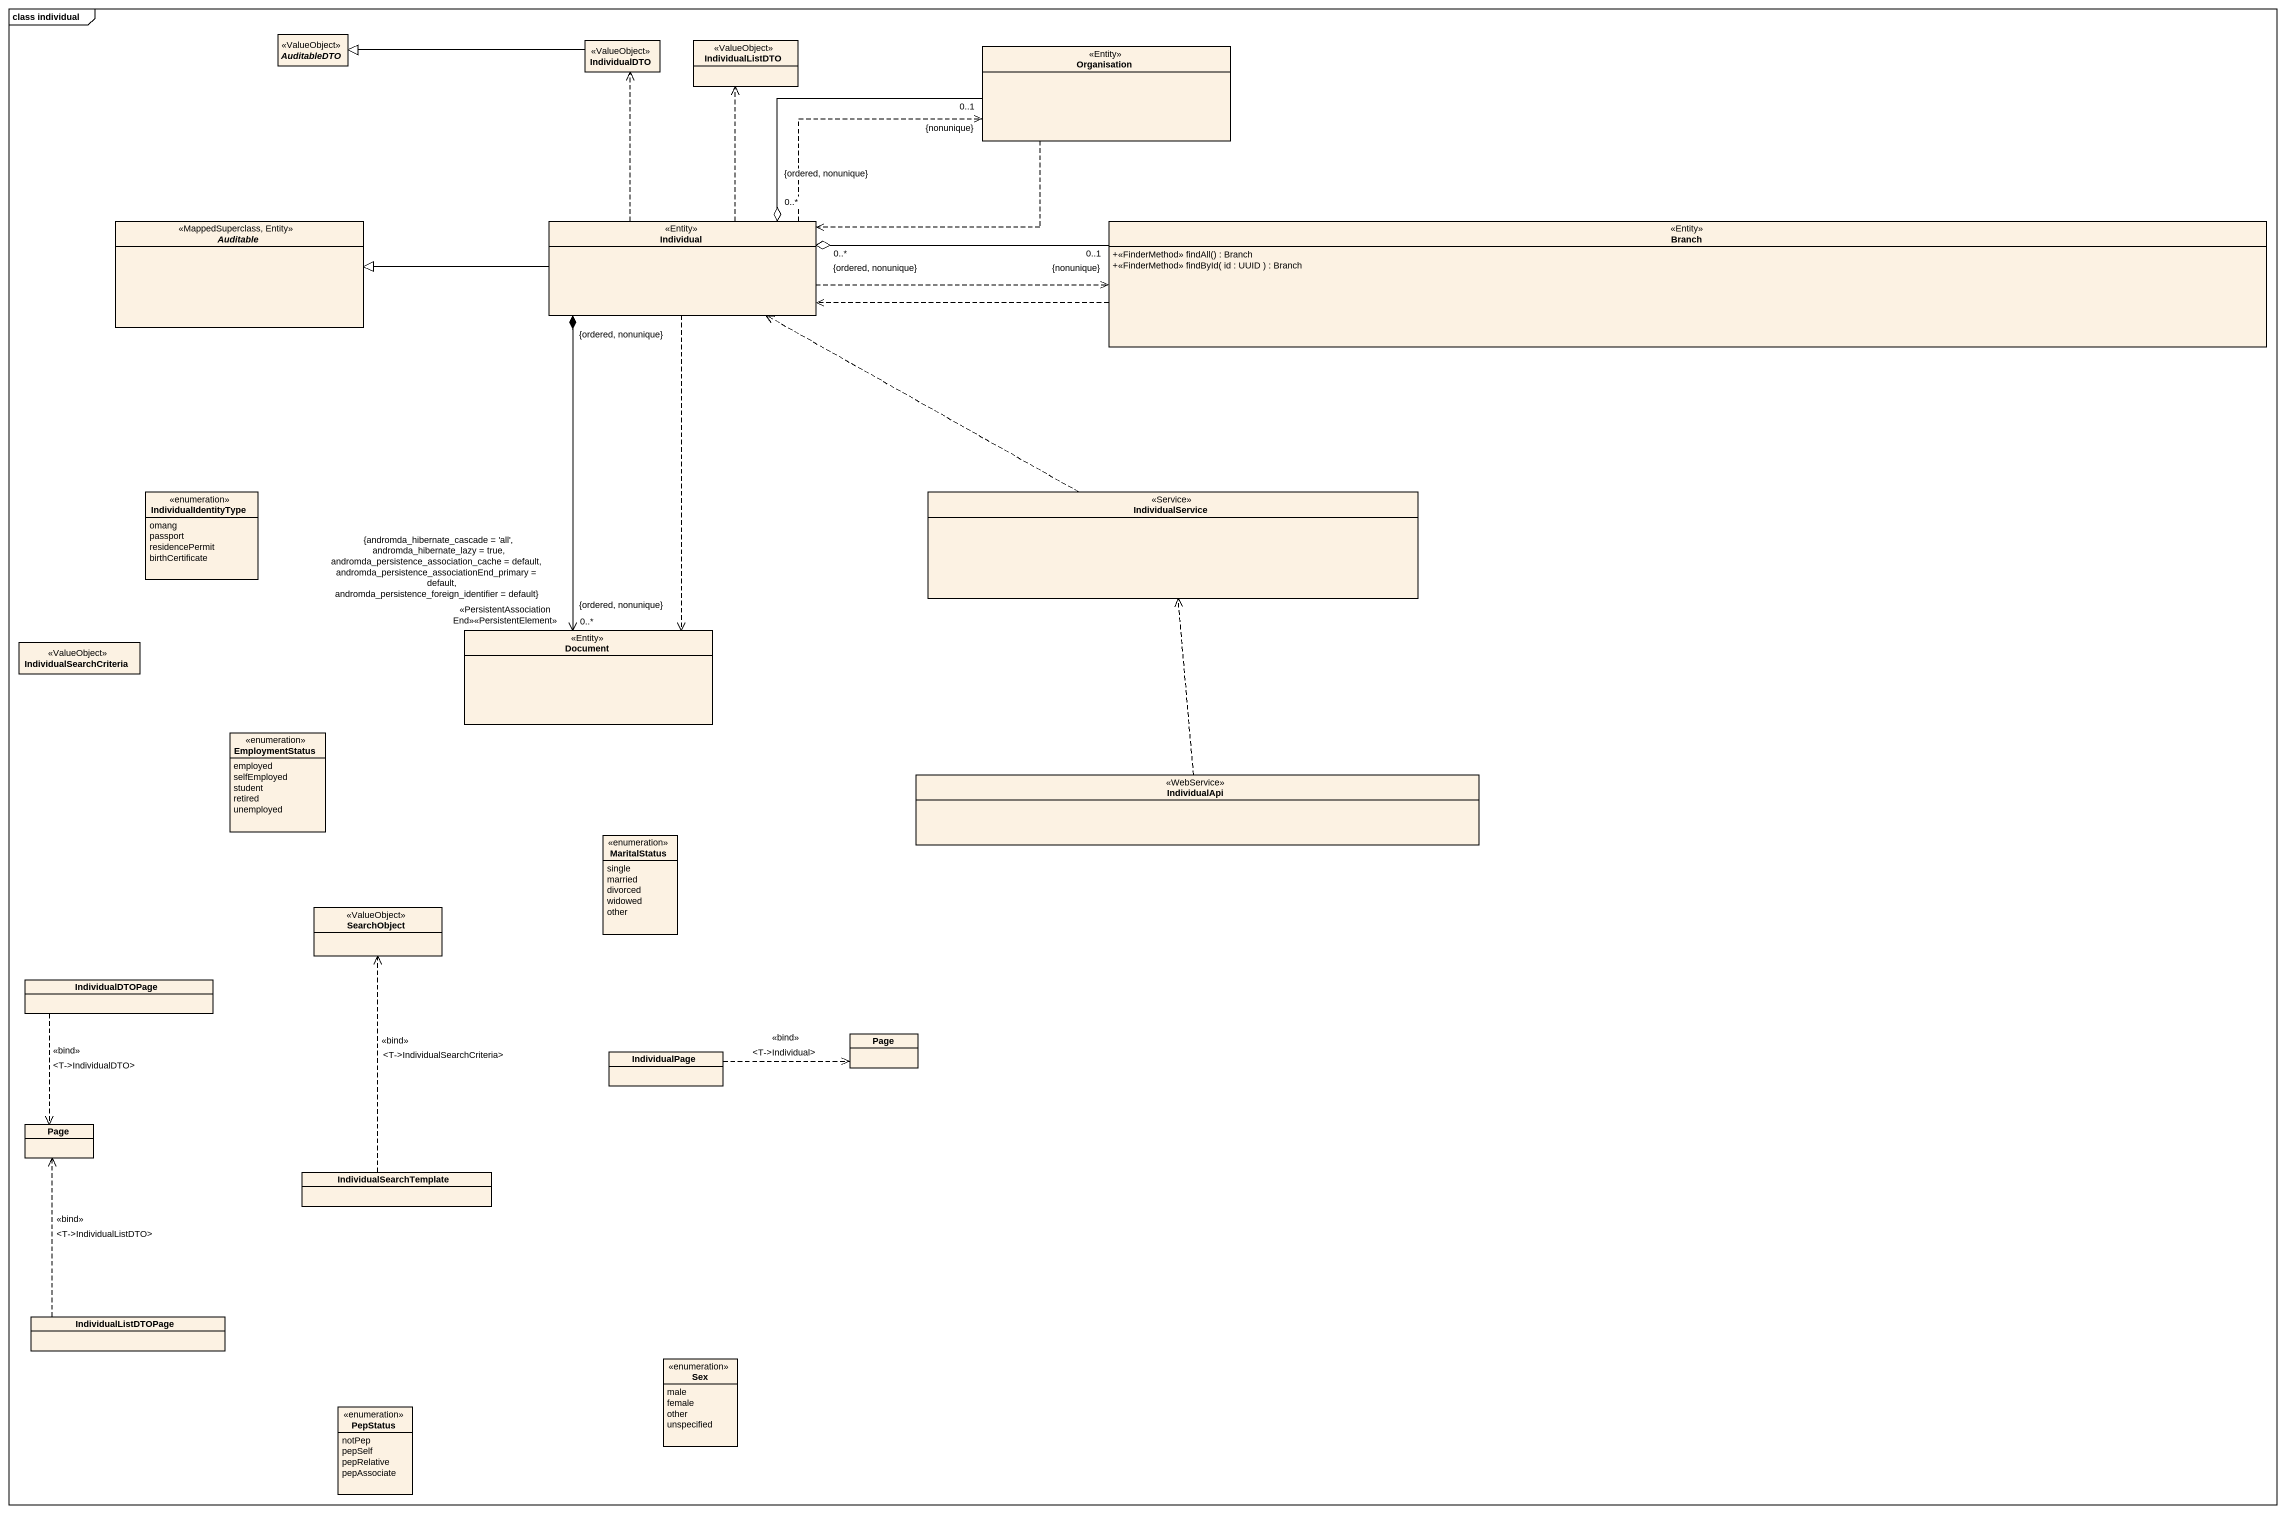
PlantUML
@startuml
mainframe class individual
hide circle
hide empty members
skinparam classAttributeIconSize 0
abstract class AuditableDTO <<ValueObject>>
class IndividualDTO <<ValueObject>>
class IndividualListDTO <<ValueObject>>
class Organisation <<Entity>>
abstract class Auditable <<MappedSuperclass, Entity>>
class Individual <<Entity>>
class Branch <<Entity>> {
  +<<FinderMethod>> findAll() : Branch
  +<<FinderMethod>> findById( id : UUID ) : Branch
}
enum IndividualIdentityType {
  omang
  passport
  residencePermit
  birthCertificate
}
class IndividualService <<Service>>
class IndividualSearchCriteria <<ValueObject>>
class Document <<Entity>>
enum EmploymentStatus {
  employed
  selfEmployed
  student
  retired
  unemployed
}
class IndividualApi <<WebService>>
enum MaritalStatus {
  single
  married
  divorced
  widowed
  other
}
class SearchObject <<ValueObject>>
class IndividualDTOPage
class "Page" as Page_
class IndividualPage
class "Page" as Page__2
class IndividualSearchTemplate
class IndividualListDTOPage
enum Sex {
  male
  female
  other
  unspecified
}
enum PepStatus {
  notPep
  pepSelf
  pepRelative
  pepAssociate
}
IndividualDTO -left-|> AuditableDTO
Organisation .left.> Individual
Individual .up.> IndividualDTO
Individual .up.> IndividualListDTO
Individual "0..*\n{ordered, nonunique}" o-right- "0..1\n{nonunique}" Organisation
Individual .right.> Organisation
Individual -left-|> Auditable
Individual "0..*\n{ordered, nonunique}" o-right- "0..1\n{nonunique}" Branch
Individual .right.> Branch
Individual ..> Document
Individual "{ordered, nonunique}" *--> "{ordered, nonunique}\n0..*\n<<PersistentAssociationEnd>><<PersistentElement>>\n{andromda_hibernate_cascade = 'all', andromda_hibernate_lazy = true, andromda_persistence_association_cache = default, andromda_persistence_associationEnd_primary = default, andromda_persistence_foreign_identifier = default}" Document
Branch .left.> Individual
IndividualService .left.> Individual
IndividualApi .up.> IndividualService
IndividualDTOPage ..> Page__2 : <<bind>>\n<T->IndividualDTO>
IndividualPage .right.> Page_ : <<bind>>\n<T->Individual>
IndividualSearchTemplate .up.> SearchObject : <<bind>>\n<T->IndividualSearchCriteria>
IndividualListDTOPage .up.> Page__2 : <<bind>>\n<T->IndividualListDTO>
@enduml
